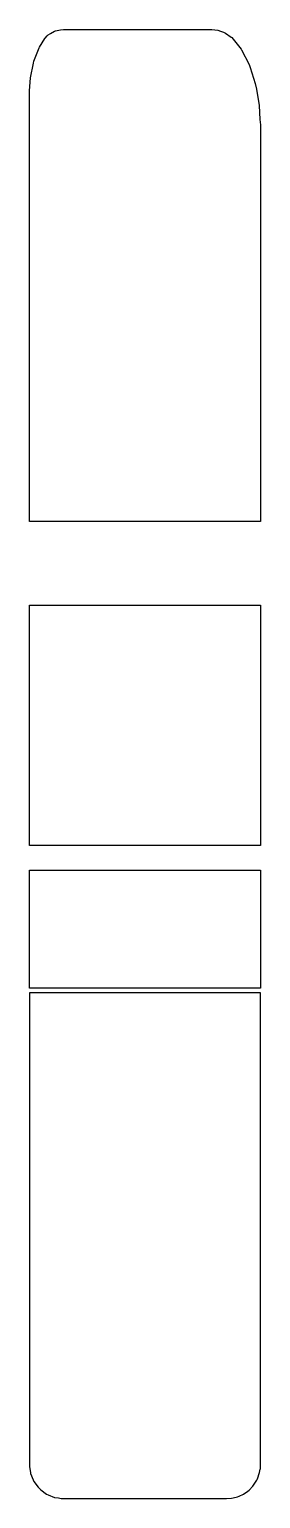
# Model space of a CAD drawing. Header units: metres. Extents: x 2.4 to 16, y -16 to 70.4.
import ezdxf

# ---------------------------------------------------------------- set-up
doc = ezdxf.new("R2010")
doc.units = ezdxf.units.M

msp = doc.modelspace()

# ---------------------------------------------------------------- linework, layer by layer
for p, q in [((3.324, 69.852), (3.44, 69.992)), ((3.44, 69.992), (3.513, 70.05)), ((3.513, 70.05), (3.649, 70.136)), ((3.649, 70.136), (3.88, 70.264)), ((3.88, 70.264), (3.934, 70.294)), ((3.934, 70.294), (4.232, 70.354)), ((4.232, 70.354), (4.4, 70.377)), ((4.4, 70.377), (5.178, 70.377)), ((5.178, 70.377), (13, 70.377)), ((13, 70.377), (13.128, 70.367)), ((13.128, 70.367), (13.476, 70.33)), ((13.476, 70.33), (13.643, 70.272)), ((13.643, 70.272), (13.817, 70.208)), ((13.817, 70.208), (13.925, 70.163)), ((13.925, 70.163), (14.277, 69.923)), ((2.668, 68.501), (2.972, 69.293)), ((2.972, 69.293), (2.986, 69.329)), ((2.986, 69.329), (3.314, 69.833)), ((3.314, 69.833), (3.324, 69.852)), ((14.277, 69.923), (14.303, 69.904)), ((14.303, 69.904), (14.307, 69.9)), ((14.307, 69.9), (14.85, 69.219)), ((14.85, 69.219), (14.885, 69.166)), ((14.885, 69.166), (15.317, 68.305)), ((2.468, 67.536), (2.645, 68.388)), ((2.645, 68.388), (2.668, 68.501)), ((15.317, 68.305), (15.38, 68.14)), ((2.417, 66.758), (2.468, 67.536)), ((15.38, 68.14), (15.681, 67.188)), ((2.4, 66.501), (2.417, 66.758)), ((15.681, 67.188), (15.749, 66.857)), ((15.749, 66.857), (15.916, 65.903)), ((2.4, 65.024), (2.4, 66.501)), ((15.916, 65.903), (15.962, 65.08)), ((2.4, 52.081), (2.4, 65.024)), ((15.962, 65.08), (15.986, 64.765)), ((15.986, 64.765), (16, 64.501)), ((16, 64.501), (16, 63.02)), ((16, 63.02), (16, 57.219)), ((16, 63.02), (16, 63.02)), ((16, 57.219), (16, 49.181)), ((2.4, 49.181), (2.4, 52.081)), ((2.4, 47.852), (2.4, 49.181)), ((16, 49.181), (16, 47.852)), ((2.4, 45.193), (2.4, 47.852)), ((16, 47.852), (16, 45.193)), ((2.4, 43.491), (2.4, 45.193)), ((16, 45.193), (16, 41.448)), ((2.4, 41.448), (2.4, 43.491)), ((8.281, 41.448), (2.4, 41.448)), ((16, 41.448), (8.281, 41.448)), ((2.4, 34.868), (2.4, 36.533)), ((2.4, 36.533), (10.119, 36.533)), ((10.119, 36.533), (16, 36.533)), ((16, 36.533), (16, 32.788)), ((2.4, 32.788), (2.4, 34.868)), ((2.4, 30.878), (2.4, 32.788)), ((16, 32.788), (16, 29.604)), ((2.4, 29.604), (2.4, 30.878)), ((2.4, 26.328), (2.4, 29.604)), ((16, 29.604), (16, 22.396)), ((16, 29.604), (16, 29.604)), ((2.4, 22.396), (2.4, 26.328)), ((13.721, 22.396), (2.4, 22.396)), ((16, 22.396), (13.721, 22.396)), ((2.4, 17.74), (2.4, 20.944)), ((2.4, 20.944), (4.679, 20.944)), ((4.679, 20.944), (16, 20.944)), ((16, 20.944), (16, 15.138)), ((16, 20.944), (16, 20.944)), ((2.4, 14.016), (2.4, 17.74)), ((16, 15.138), (16, 14.016)), ((2.841, 14.016), (2.4, 14.016)), ((16, 14.016), (2.841, 14.016)), ((15.559, 13.735), (2.4, 13.735)), ((2.4, 13.735), (2.4, 10.383)), ((16, 13.735), (15.559, 13.735)), ((16, 13.275), (16, 13.735)), ((16, 7.738), (16, 13.275)), ((2.4, 10.383), (2.4, 9.127)), ((2.4, 9.127), (2.4, 5.793)), ((16, 7.086), (16, 7.738)), ((16, -11.361), (16, 7.086)), ((2.4, 5.793), (2.4, 5.624)), ((2.4, 5.624), (2.4, 2.505)), ((2.4, 2.505), (2.4, 2.317)), ((2.4, 2.317), (2.4, 2.144)), ((2.4, 2.144), (2.4, 2.001)), ((2.4, 2.001), (2.4, -8.526)), ((2.4, -8.526), (2.4, -8.84)), ((2.4, -8.84), (2.4, -9.111)), ((2.4, -9.111), (2.4, -13.982)), ((16, -12.687), (16, -11.361)), ((16, -12.763), (16, -12.687)), ((16, -12.846), (16, -12.763)), ((16, -12.929), (16, -12.846)), ((16, -13.082), (16, -12.929)), ((16, -13.227), (16, -13.082)), ((16, -13.308), (16, -13.227)), ((16, -13.446), (16, -13.308)), ((16, -13.519), (16, -13.446)), ((16, -13.579), (16, -13.519)), ((16, -13.519), (16, -13.519)), ((16, -14), (16, -13.579)), ((2.4, -13.982), (2.4, -14)), ((2.4, -14), (2.409, -14.141)), ((2.409, -14.141), (2.461, -14.462)), ((2.461, -14.462), (2.468, -14.518)), ((2.468, -14.518), (2.625, -14.897)), ((15.807, -14.846), (15.943, -14.474)), ((15.943, -14.474), (15.98, -14.265)), ((15.98, -14.265), (15.983, -14.249)), ((15.983, -14.249), (15.986, -14.226)), ((15.986, -14.226), (16, -14)), ((2.625, -14.897), (2.668, -15)), ((2.668, -15), (2.918, -15.326)), ((2.918, -15.326), (2.986, -15.414)), ((2.986, -15.414), (3.075, -15.482)), ((3.075, -15.482), (3.401, -15.733)), ((15.245, -15.559), (15.321, -15.5)), ((15.321, -15.5), (15.54, -15.274)), ((15.54, -15.274), (15.589, -15.209)), ((15.589, -15.209), (15.781, -14.91)), ((15.781, -14.91), (15.807, -14.846)), ((3.401, -15.733), (3.505, -15.776)), ((3.505, -15.776), (3.882, -15.932)), ((3.882, -15.932), (4.111, -15.962)), ((4.111, -15.962), (4.261, -15.986)), ((4.261, -15.986), (4.4, -16)), ((4.4, -16), (12.628, -16)), ((12.628, -16), (14, -16)), ((14, -16), (14.289, -15.976)), ((14.289, -15.976), (14.38, -15.961)), ((14.38, -15.961), (14.634, -15.896)), ((14.634, -15.896), (14.747, -15.849)), ((14.747, -15.849), (14.998, -15.733)), ((14.998, -15.733), (15.245, -15.559))]:
    msp.add_line(p, q)

doc.saveas('drawing.dxf')
